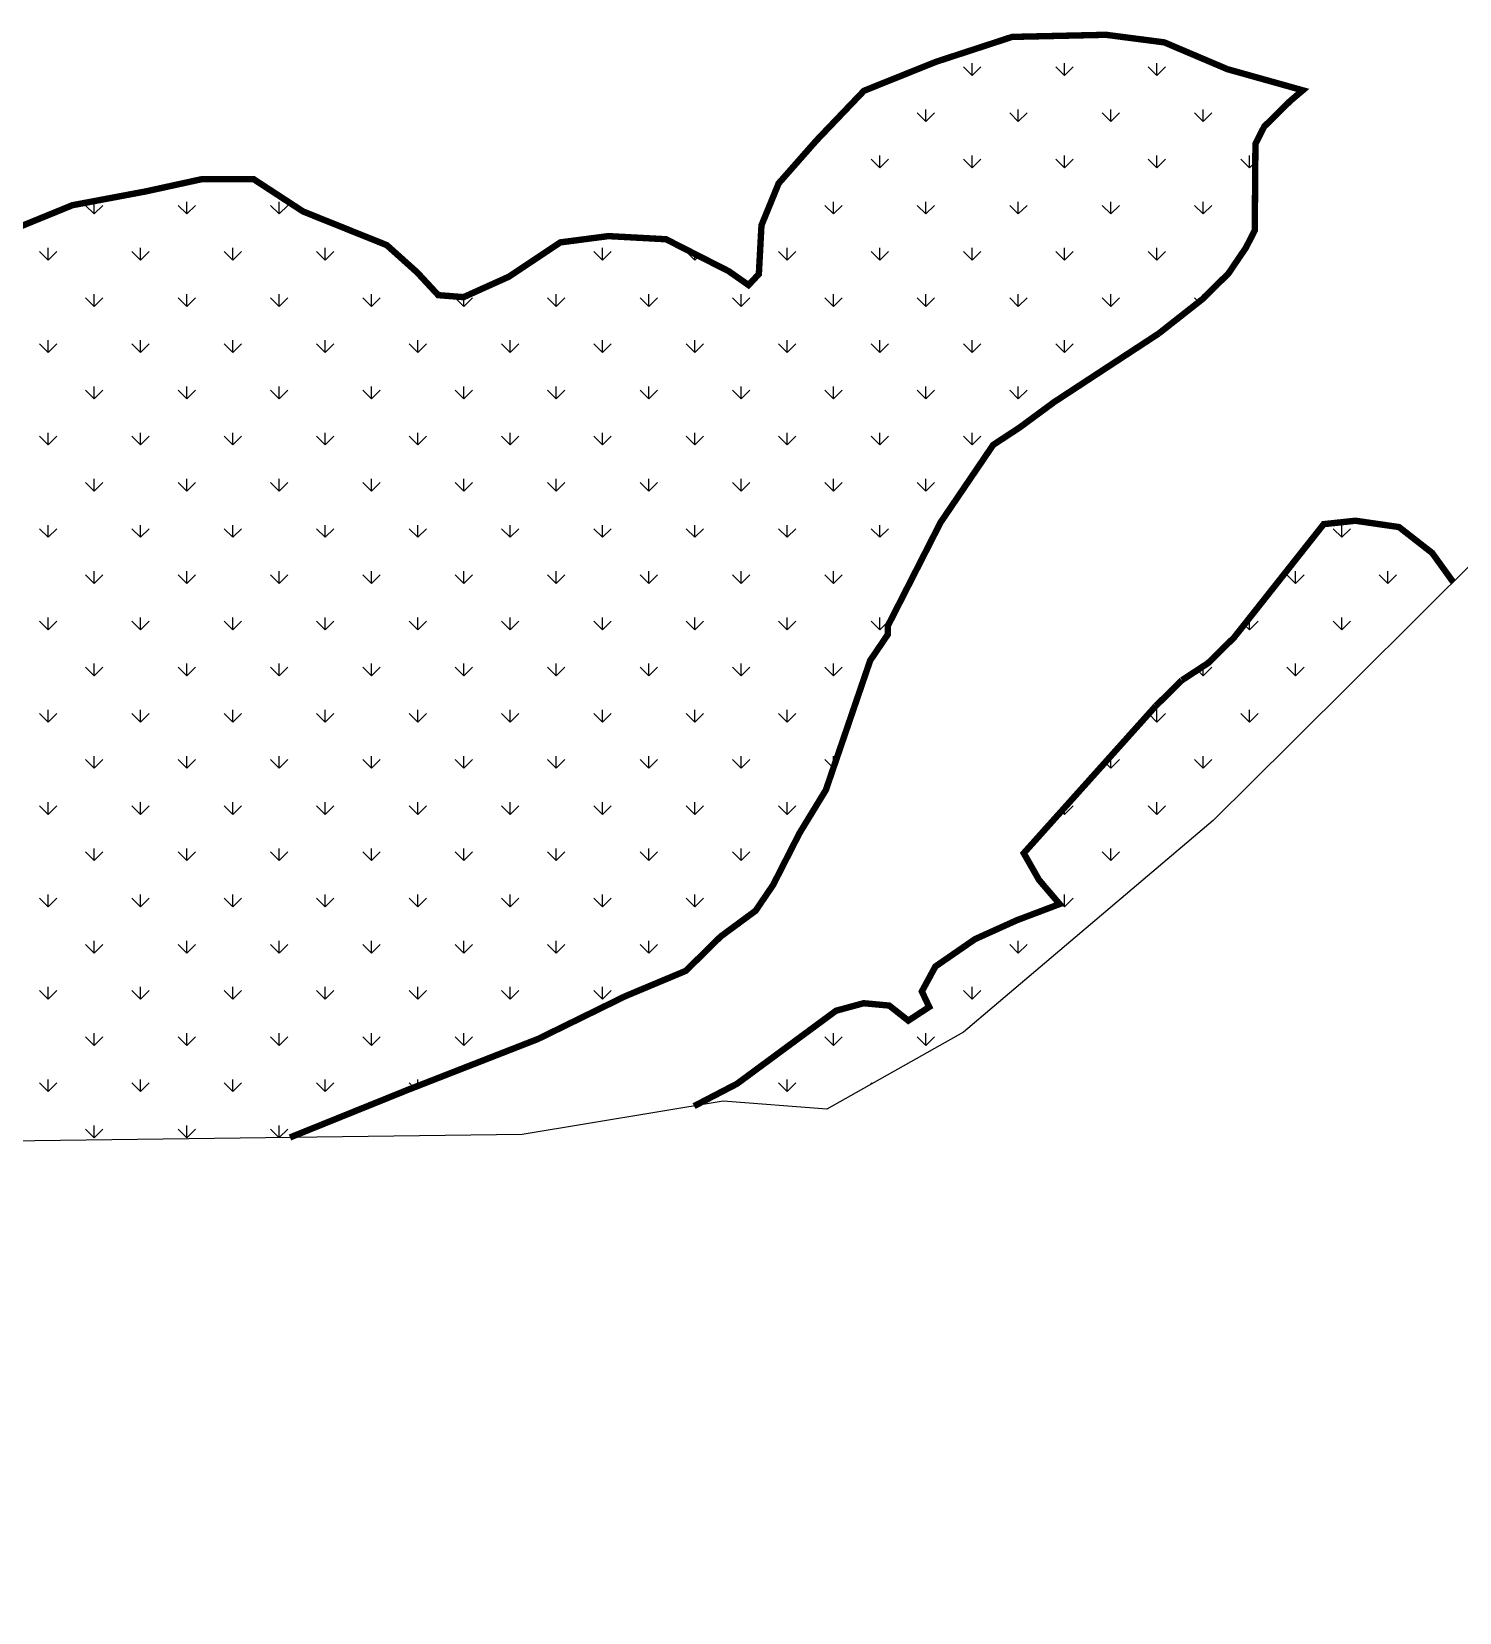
# Model space of a CAD drawing. Header units: metres. Extents: x 325786 to 333768, y 1808927 to 1815015.
# Drawn here: x 329618 to 330284, y 1808927 to 1809664 of the extents above; entities that cross this region are included whole.
import ezdxf

# ---------------------------------------------------------------- set-up
doc = ezdxf.new("R2010")
doc.units = ezdxf.units.M
doc.layers.add('MANGROOVES', color=112, linetype='Continuous')

msp = doc.modelspace()

# ---------------------------------------------------------------- linework, layer by layer
at = {"color": 3}
msp.add_lwpolyline([(330294.34, 1809420.5), (330205.8, 1809332.48), (330169.11, 1809296.01), (330052.66, 1809197.3), (329989, 1809161.42), (329940.66, 1809165.07), (329846.79, 1809149.6), (329332.14, 1809142.85), (329240.06, 1809117.34), (329152.68, 1809022.89), (328801.87, 1808926.59), (328591.05, 1809031.67)], dxfattribs=at)
at = {"layer": 'MANGROOVES', "linetype": 'Continuous'}
for p, q in [((330056.74, 1809643.74), (330052.7, 1809647.78)), ((330056.74, 1809643.74), (330056.74, 1809649.45)), ((330056.74, 1809643.74), (330060.78, 1809647.78)), ((330099.85, 1809643.74), (330095.81, 1809647.78)), ((330099.85, 1809643.74), (330099.85, 1809649.45)), ((330099.85, 1809643.74), (330103.89, 1809647.78)), ((330142.95, 1809643.74), (330138.91, 1809647.78)), ((330142.95, 1809643.74), (330142.95, 1809649.45)), ((330142.95, 1809643.74), (330146.99, 1809647.78)), ((330186.06, 1809643.74), (330186, 1809643.8)), ((330186.06, 1809643.74), (330186.06, 1809643.78)), ((330186.06, 1809643.74), (330186.09, 1809643.77)), ((330035.19, 1809622.19), (330031.15, 1809626.23)), ((330035.19, 1809622.19), (330035.19, 1809627.9)), ((330035.19, 1809622.19), (330039.23, 1809626.23)), ((330078.29, 1809622.19), (330074.25, 1809626.23)), ((330078.29, 1809622.19), (330078.29, 1809627.9)), ((330078.29, 1809622.19), (330082.34, 1809626.23)), ((330121.4, 1809622.19), (330117.36, 1809626.23)), ((330121.4, 1809622.19), (330121.4, 1809627.9)), ((330121.4, 1809622.19), (330125.44, 1809626.23)), ((330164.5, 1809622.19), (330160.46, 1809626.23)), ((330164.5, 1809622.19), (330164.5, 1809627.9)), ((330164.5, 1809622.19), (330168.55, 1809626.23)), ((330013.64, 1809600.63), (330009.6, 1809604.68)), ((330013.64, 1809600.63), (330013.64, 1809606.35)), ((330013.64, 1809600.63), (330017.68, 1809604.68)), ((330056.74, 1809600.63), (330052.7, 1809604.68)), ((330056.74, 1809600.63), (330056.74, 1809606.35)), ((330056.74, 1809600.63), (330060.78, 1809604.68)), ((330099.85, 1809600.63), (330095.81, 1809604.68)), ((330099.85, 1809600.63), (330099.85, 1809606.35)), ((330099.85, 1809600.63), (330103.89, 1809604.68)), ((330142.95, 1809600.63), (330138.91, 1809604.68)), ((330142.95, 1809600.63), (330142.95, 1809606.35)), ((330142.95, 1809600.63), (330146.99, 1809604.68)), ((330186.06, 1809600.63), (330182.02, 1809604.68)), ((330186.06, 1809600.63), (330186.06, 1809606.35)), ((330186.06, 1809600.63), (330188.83, 1809603.4)), ((329647.24, 1809579.08), (329643.2, 1809583.12)), ((329647.24, 1809579.08), (329647.24, 1809584.8)), ((329647.24, 1809579.08), (329651.28, 1809583.12)), ((329690.35, 1809579.08), (329686.31, 1809583.12)), ((329690.35, 1809579.08), (329690.35, 1809584.8)), ((329690.35, 1809579.08), (329694.39, 1809583.12)), ((329733.45, 1809579.08), (329729.41, 1809583.12)), ((329733.45, 1809579.08), (329733.45, 1809584.8)), ((329733.45, 1809579.08), (329737.49, 1809583.12)), ((329992.08, 1809579.08), (329988.04, 1809583.12)), ((329992.08, 1809579.08), (329992.08, 1809584.8)), ((329992.08, 1809579.08), (329996.12, 1809583.12)), ((330035.19, 1809579.08), (330031.15, 1809583.12)), ((330035.19, 1809579.08), (330035.19, 1809584.8)), ((330035.19, 1809579.08), (330039.23, 1809583.12)), ((330078.29, 1809579.08), (330074.25, 1809583.12)), ((330078.29, 1809579.08), (330078.29, 1809584.8)), ((330078.29, 1809579.08), (330082.34, 1809583.12)), ((330121.4, 1809579.08), (330117.36, 1809583.12)), ((330121.4, 1809579.08), (330121.4, 1809584.8)), ((330121.4, 1809579.08), (330125.44, 1809583.12)), ((330164.5, 1809579.08), (330160.46, 1809583.12)), ((330164.5, 1809579.08), (330164.5, 1809584.8)), ((330164.5, 1809579.08), (330168.55, 1809583.12)), ((329625.69, 1809557.53), (329621.65, 1809561.57)), ((329625.69, 1809557.53), (329625.69, 1809563.24)), ((329625.69, 1809557.53), (329629.73, 1809561.57)), ((329668.79, 1809557.53), (329664.75, 1809561.57)), ((329668.79, 1809557.53), (329668.79, 1809563.24)), ((329668.79, 1809557.53), (329672.84, 1809561.57)), ((329711.9, 1809557.53), (329707.86, 1809561.57)), ((329711.9, 1809557.53), (329711.9, 1809563.24)), ((329711.9, 1809557.53), (329715.94, 1809561.57)), ((329755, 1809557.53), (329750.96, 1809561.57)), ((329755, 1809557.53), (329755, 1809563.24)), ((329755, 1809557.53), (329759.05, 1809561.57)), ((329884.32, 1809557.53), (329880.28, 1809561.57)), ((329884.32, 1809557.53), (329884.32, 1809563.24)), ((329884.32, 1809557.53), (329888.36, 1809561.57)), ((329927.43, 1809557.53), (329923.38, 1809561.57)), ((329927.43, 1809557.53), (329927.43, 1809560.42)), ((329927.43, 1809557.53), (329929.34, 1809559.45)), ((329970.53, 1809557.53), (329966.49, 1809561.57)), ((329970.53, 1809557.53), (329970.53, 1809563.24)), ((329970.53, 1809557.53), (329974.57, 1809561.57)), ((330013.64, 1809557.53), (330009.6, 1809561.57)), ((330013.64, 1809557.53), (330013.64, 1809563.24)), ((330013.64, 1809557.53), (330017.68, 1809561.57)), ((330056.74, 1809557.53), (330052.7, 1809561.57)), ((330056.74, 1809557.53), (330056.74, 1809563.24)), ((330056.74, 1809557.53), (330060.78, 1809561.57)), ((330099.85, 1809557.53), (330095.81, 1809561.57)), ((330099.85, 1809557.53), (330099.85, 1809563.24)), ((330099.85, 1809557.53), (330103.89, 1809561.57)), ((330142.95, 1809557.53), (330138.91, 1809561.57)), ((330142.95, 1809557.53), (330142.95, 1809563.24)), ((330142.95, 1809557.53), (330146.99, 1809561.57)), ((330182.75, 1809560.84), (330182.02, 1809561.57)), ((329647.24, 1809535.98), (329647.24, 1809541.69)), ((329690.35, 1809535.98), (329690.35, 1809541.69)), ((329733.45, 1809535.98), (329733.45, 1809541.69)), ((329776.56, 1809535.98), (329776.56, 1809541.69)), ((329862.77, 1809535.98), (329862.77, 1809541.69)), ((329905.87, 1809535.98), (329905.87, 1809541.69)), ((329948.98, 1809535.98), (329948.98, 1809541.69)), ((329992.08, 1809535.98), (329992.08, 1809541.69)), ((330035.19, 1809535.98), (330035.19, 1809541.69)), ((330078.29, 1809535.98), (330078.29, 1809541.69)), ((330121.4, 1809535.98), (330121.4, 1809541.69)), ((330164.5, 1809539.7), (330164.5, 1809541.69)), ((329647.24, 1809535.98), (329643.2, 1809540.02)), ((329647.24, 1809535.98), (329651.28, 1809540.02)), ((329690.35, 1809535.98), (329686.31, 1809540.02)), ((329690.35, 1809535.98), (329694.39, 1809540.02)), ((329733.45, 1809535.98), (329729.41, 1809540.02)), ((329733.45, 1809535.98), (329737.49, 1809540.02)), ((329776.56, 1809535.98), (329772.52, 1809540.02)), ((329776.56, 1809535.98), (329780.6, 1809540.02)), ((329819.66, 1809535.98), (329815.62, 1809540.02)), ((329819.66, 1809535.98), (329819.66, 1809540.36)), ((329819.66, 1809535.98), (329823.7, 1809540.02)), ((329862.77, 1809535.98), (329858.73, 1809540.02)), ((329862.77, 1809535.98), (329866.81, 1809540.02)), ((329905.87, 1809535.98), (329901.83, 1809540.02)), ((329905.87, 1809535.98), (329909.91, 1809540.02)), ((329948.98, 1809535.98), (329944.94, 1809540.02)), ((329948.98, 1809535.98), (329953.02, 1809540.02)), ((329992.08, 1809535.98), (329988.04, 1809540.02)), ((329992.08, 1809535.98), (329996.12, 1809540.02)), ((330035.19, 1809535.98), (330031.15, 1809540.02)), ((330035.19, 1809535.98), (330039.23, 1809540.02)), ((330078.29, 1809535.98), (330074.25, 1809540.02)), ((330078.29, 1809535.98), (330082.34, 1809540.02)), ((330121.4, 1809535.98), (330117.36, 1809540.02)), ((330121.4, 1809535.98), (330125.44, 1809540.02)), ((330162.47, 1809538.01), (330160.46, 1809540.02)), ((329625.69, 1809514.42), (329625.69, 1809520.14)), ((329668.79, 1809514.42), (329668.79, 1809520.14)), ((329711.9, 1809514.42), (329711.9, 1809520.14)), ((329755, 1809514.42), (329755, 1809520.14)), ((329798.11, 1809514.42), (329798.11, 1809520.14)), ((329841.22, 1809514.42), (329841.22, 1809520.14)), ((329884.32, 1809514.42), (329884.32, 1809520.14)), ((329927.43, 1809514.42), (329927.43, 1809520.14)), ((329970.53, 1809514.42), (329970.53, 1809520.14)), ((330013.64, 1809514.42), (330013.64, 1809520.14)), ((330056.74, 1809514.42), (330056.74, 1809520.14)), ((330099.85, 1809514.42), (330099.85, 1809520.14)), ((329625.69, 1809514.42), (329621.65, 1809518.47)), ((329625.69, 1809514.42), (329629.73, 1809518.47)), ((329668.79, 1809514.42), (329664.75, 1809518.47)), ((329668.79, 1809514.42), (329672.84, 1809518.47)), ((329711.9, 1809514.42), (329707.86, 1809518.47)), ((329711.9, 1809514.42), (329715.94, 1809518.47)), ((329755, 1809514.42), (329750.96, 1809518.47)), ((329755, 1809514.42), (329759.05, 1809518.47)), ((329798.11, 1809514.42), (329794.07, 1809518.47)), ((329798.11, 1809514.42), (329802.15, 1809518.47)), ((329841.22, 1809514.42), (329837.17, 1809518.47)), ((329841.22, 1809514.42), (329845.26, 1809518.47)), ((329884.32, 1809514.42), (329880.28, 1809518.47)), ((329884.32, 1809514.42), (329888.36, 1809518.47)), ((329927.43, 1809514.42), (329923.38, 1809518.47)), ((329927.43, 1809514.42), (329931.47, 1809518.47)), ((329970.53, 1809514.42), (329966.49, 1809518.47)), ((329970.53, 1809514.42), (329974.57, 1809518.47)), ((330013.64, 1809514.42), (330009.6, 1809518.47)), ((330013.64, 1809514.42), (330017.68, 1809518.47)), ((330056.74, 1809514.42), (330052.7, 1809518.47)), ((330056.74, 1809514.42), (330060.78, 1809518.47)), ((330099.85, 1809514.42), (330095.81, 1809518.47)), ((330099.85, 1809514.42), (330103.89, 1809518.47)), ((329647.24, 1809492.87), (329643.2, 1809496.91)), ((329647.24, 1809492.87), (329647.24, 1809498.59)), ((329647.24, 1809492.87), (329651.28, 1809496.91)), ((329690.35, 1809492.87), (329686.31, 1809496.91)), ((329690.35, 1809492.87), (329690.35, 1809498.59)), ((329690.35, 1809492.87), (329694.39, 1809496.91)), ((329733.45, 1809492.87), (329729.41, 1809496.91)), ((329733.45, 1809492.87), (329733.45, 1809498.59)), ((329733.45, 1809492.87), (329737.49, 1809496.91)), ((329776.56, 1809492.87), (329772.52, 1809496.91)), ((329776.56, 1809492.87), (329776.56, 1809498.59)), ((329776.56, 1809492.87), (329780.6, 1809496.91)), ((329819.66, 1809492.87), (329815.62, 1809496.91)), ((329819.66, 1809492.87), (329819.66, 1809498.59)), ((329819.66, 1809492.87), (329823.7, 1809496.91)), ((329862.77, 1809492.87), (329858.73, 1809496.91)), ((329862.77, 1809492.87), (329862.77, 1809498.59)), ((329862.77, 1809492.87), (329866.81, 1809496.91)), ((329905.87, 1809492.87), (329901.83, 1809496.91)), ((329905.87, 1809492.87), (329905.87, 1809498.59)), ((329905.87, 1809492.87), (329909.91, 1809496.91)), ((329948.98, 1809492.87), (329944.94, 1809496.91)), ((329948.98, 1809492.87), (329948.98, 1809498.59)), ((329948.98, 1809492.87), (329953.02, 1809496.91)), ((329992.08, 1809492.87), (329988.04, 1809496.91)), ((329992.08, 1809492.87), (329992.08, 1809498.59)), ((329992.08, 1809492.87), (329996.12, 1809496.91)), ((330035.19, 1809492.87), (330031.15, 1809496.91)), ((330035.19, 1809492.87), (330035.19, 1809498.59)), ((330035.19, 1809492.87), (330039.23, 1809496.91)), ((330078.29, 1809492.87), (330074.25, 1809496.91)), ((330078.29, 1809492.87), (330078.29, 1809498.59)), ((330078.29, 1809492.87), (330082.34, 1809496.91)), ((329625.69, 1809471.32), (329621.65, 1809475.36)), ((329625.69, 1809471.32), (329625.69, 1809477.03)), ((329625.69, 1809471.32), (329629.73, 1809475.36)), ((329668.79, 1809471.32), (329664.75, 1809475.36)), ((329668.79, 1809471.32), (329668.79, 1809477.03)), ((329668.79, 1809471.32), (329672.84, 1809475.36)), ((329711.9, 1809471.32), (329707.86, 1809475.36)), ((329711.9, 1809471.32), (329711.9, 1809477.03)), ((329711.9, 1809471.32), (329715.94, 1809475.36)), ((329755, 1809471.32), (329750.96, 1809475.36)), ((329755, 1809471.32), (329755, 1809477.03)), ((329755, 1809471.32), (329759.05, 1809475.36)), ((329798.11, 1809471.32), (329794.07, 1809475.36)), ((329798.11, 1809471.32), (329798.11, 1809477.03)), ((329798.11, 1809471.32), (329802.15, 1809475.36)), ((329841.22, 1809471.32), (329837.17, 1809475.36)), ((329841.22, 1809471.32), (329841.22, 1809477.03)), ((329841.22, 1809471.32), (329845.26, 1809475.36)), ((329884.32, 1809471.32), (329880.28, 1809475.36)), ((329884.32, 1809471.32), (329884.32, 1809477.03)), ((329884.32, 1809471.32), (329888.36, 1809475.36)), ((329927.43, 1809471.32), (329923.38, 1809475.36)), ((329927.43, 1809471.32), (329927.43, 1809477.03)), ((329927.43, 1809471.32), (329931.47, 1809475.36)), ((329970.53, 1809471.32), (329966.49, 1809475.36)), ((329970.53, 1809471.32), (329970.53, 1809477.03)), ((329970.53, 1809471.32), (329974.57, 1809475.36)), ((330013.64, 1809471.32), (330009.6, 1809475.36)), ((330013.64, 1809471.32), (330013.64, 1809477.03)), ((330013.64, 1809471.32), (330017.68, 1809475.36)), ((330056.74, 1809471.32), (330052.7, 1809475.36)), ((330056.74, 1809471.32), (330056.74, 1809477.03)), ((330056.74, 1809471.32), (330060.78, 1809475.36)), ((329647.24, 1809449.77), (329643.2, 1809453.81)), ((329647.24, 1809449.77), (329647.24, 1809455.48)), ((329647.24, 1809449.77), (329651.28, 1809453.81)), ((329690.35, 1809449.77), (329686.31, 1809453.81)), ((329690.35, 1809449.77), (329690.35, 1809455.48)), ((329690.35, 1809449.77), (329694.39, 1809453.81)), ((329733.45, 1809449.77), (329729.41, 1809453.81)), ((329733.45, 1809449.77), (329733.45, 1809455.48)), ((329733.45, 1809449.77), (329737.49, 1809453.81)), ((329776.56, 1809449.77), (329772.52, 1809453.81)), ((329776.56, 1809449.77), (329776.56, 1809455.48)), ((329776.56, 1809449.77), (329780.6, 1809453.81)), ((329819.66, 1809449.77), (329815.62, 1809453.81)), ((329819.66, 1809449.77), (329819.66, 1809455.48)), ((329819.66, 1809449.77), (329823.7, 1809453.81)), ((329862.77, 1809449.77), (329858.73, 1809453.81)), ((329862.77, 1809449.77), (329862.77, 1809455.48)), ((329862.77, 1809449.77), (329866.81, 1809453.81)), ((329905.87, 1809449.77), (329901.83, 1809453.81)), ((329905.87, 1809449.77), (329905.87, 1809455.48)), ((329905.87, 1809449.77), (329909.91, 1809453.81)), ((329948.98, 1809449.77), (329944.94, 1809453.81)), ((329948.98, 1809449.77), (329948.98, 1809455.48)), ((329948.98, 1809449.77), (329953.02, 1809453.81)), ((329992.08, 1809449.77), (329988.04, 1809453.81)), ((329992.08, 1809449.77), (329992.08, 1809455.48)), ((329992.08, 1809449.77), (329996.12, 1809453.81)), ((330035.19, 1809449.77), (330031.15, 1809453.81)), ((330035.19, 1809449.77), (330035.19, 1809455.48)), ((330035.19, 1809449.77), (330039.23, 1809453.81)), ((329625.69, 1809428.21), (329621.65, 1809432.25)), ((329625.69, 1809428.21), (329625.69, 1809433.93)), ((329625.69, 1809428.21), (329629.73, 1809432.25)), ((329668.79, 1809428.21), (329664.75, 1809432.25)), ((329668.79, 1809428.21), (329668.79, 1809433.93)), ((329668.79, 1809428.21), (329672.84, 1809432.25)), ((329711.9, 1809428.21), (329707.86, 1809432.25)), ((329711.9, 1809428.21), (329711.9, 1809433.93)), ((329711.9, 1809428.21), (329715.94, 1809432.25)), ((329755, 1809428.21), (329750.96, 1809432.25)), ((329755, 1809428.21), (329755, 1809433.93)), ((329755, 1809428.21), (329759.05, 1809432.25)), ((329798.11, 1809428.21), (329794.07, 1809432.25)), ((329798.11, 1809428.21), (329798.11, 1809433.93)), ((329798.11, 1809428.21), (329802.15, 1809432.25)), ((329841.22, 1809428.21), (329837.17, 1809432.25)), ((329841.22, 1809428.21), (329841.22, 1809433.93)), ((329841.22, 1809428.21), (329845.26, 1809432.25)), ((329884.32, 1809428.21), (329880.28, 1809432.25)), ((329884.32, 1809428.21), (329884.32, 1809433.93)), ((329884.32, 1809428.21), (329888.36, 1809432.25)), ((329927.43, 1809428.21), (329923.38, 1809432.25)), ((329927.43, 1809428.21), (329927.43, 1809433.93)), ((329927.43, 1809428.21), (329931.47, 1809432.25)), ((329970.53, 1809428.21), (329966.49, 1809432.25)), ((329970.53, 1809428.21), (329970.53, 1809433.93)), ((329970.53, 1809428.21), (329974.57, 1809432.25)), ((330013.64, 1809428.21), (330009.6, 1809432.25)), ((330013.64, 1809428.21), (330013.64, 1809433.93)), ((330013.64, 1809428.21), (330017.68, 1809432.25)), ((330229.16, 1809428.21), (330225.12, 1809432.25)), ((330229.16, 1809428.21), (330229.16, 1809433.93)), ((330229.16, 1809428.21), (330233.2, 1809432.25)), ((329647.24, 1809406.66), (329643.2, 1809410.7)), ((329647.24, 1809406.66), (329647.24, 1809412.38)), ((329647.24, 1809406.66), (329651.28, 1809410.7)), ((329690.35, 1809406.66), (329686.31, 1809410.7)), ((329690.35, 1809406.66), (329690.35, 1809412.38)), ((329690.35, 1809406.66), (329694.39, 1809410.7)), ((329733.45, 1809406.66), (329729.41, 1809410.7)), ((329733.45, 1809406.66), (329733.45, 1809412.38)), ((329733.45, 1809406.66), (329737.49, 1809410.7)), ((329776.56, 1809406.66), (329772.52, 1809410.7)), ((329776.56, 1809406.66), (329776.56, 1809412.38)), ((329776.56, 1809406.66), (329780.6, 1809410.7)), ((329819.66, 1809406.66), (329815.62, 1809410.7)), ((329819.66, 1809406.66), (329819.66, 1809412.38)), ((329819.66, 1809406.66), (329823.7, 1809410.7)), ((329862.77, 1809406.66), (329858.73, 1809410.7)), ((329862.77, 1809406.66), (329862.77, 1809412.38)), ((329862.77, 1809406.66), (329866.81, 1809410.7)), ((329905.87, 1809406.66), (329901.83, 1809410.7)), ((329905.87, 1809406.66), (329905.87, 1809412.38)), ((329905.87, 1809406.66), (329909.91, 1809410.7)), ((329948.98, 1809406.66), (329944.94, 1809410.7)), ((329948.98, 1809406.66), (329948.98, 1809412.38)), ((329948.98, 1809406.66), (329953.02, 1809410.7)), ((329992.08, 1809406.66), (329988.04, 1809410.7)), ((329992.08, 1809406.66), (329992.08, 1809412.38)), ((329992.08, 1809406.66), (329996.12, 1809410.7)), ((330207.61, 1809406.66), (330203.57, 1809410.7)), ((330207.61, 1809406.66), (330207.61, 1809412.38)), ((330207.61, 1809406.66), (330211.65, 1809410.7)), ((330250.71, 1809406.66), (330246.67, 1809410.7)), ((330250.71, 1809406.66), (330250.71, 1809412.38)), ((330250.71, 1809406.66), (330254.76, 1809410.7)), ((329625.69, 1809385.11), (329621.65, 1809389.15)), ((329625.69, 1809385.11), (329625.69, 1809390.82)), ((329625.69, 1809385.11), (329629.73, 1809389.15)), ((329668.79, 1809385.11), (329664.75, 1809389.15)), ((329668.79, 1809385.11), (329668.79, 1809390.82)), ((329668.79, 1809385.11), (329672.84, 1809389.15)), ((329711.9, 1809385.11), (329707.86, 1809389.15)), ((329711.9, 1809385.11), (329711.9, 1809390.82)), ((329711.9, 1809385.11), (329715.94, 1809389.15)), ((329755, 1809385.11), (329750.96, 1809389.15)), ((329755, 1809385.11), (329755, 1809390.82)), ((329755, 1809385.11), (329759.05, 1809389.15)), ((329798.11, 1809385.11), (329794.07, 1809389.15)), ((329798.11, 1809385.11), (329798.11, 1809390.82)), ((329798.11, 1809385.11), (329802.15, 1809389.15)), ((329841.22, 1809385.11), (329837.17, 1809389.15)), ((329841.22, 1809385.11), (329841.22, 1809390.82)), ((329841.22, 1809385.11), (329845.26, 1809389.15)), ((329884.32, 1809385.11), (329880.28, 1809389.15)), ((329884.32, 1809385.11), (329884.32, 1809390.82)), ((329884.32, 1809385.11), (329888.36, 1809389.15)), ((329927.43, 1809385.11), (329923.38, 1809389.15)), ((329927.43, 1809385.11), (329927.43, 1809390.82)), ((329927.43, 1809385.11), (329931.47, 1809389.15)), ((329970.53, 1809385.11), (329966.49, 1809389.15)), ((329970.53, 1809385.11), (329970.53, 1809390.82)), ((329970.53, 1809385.11), (329974.57, 1809389.15)), ((330013.64, 1809385.11), (330009.6, 1809389.15)), ((330013.64, 1809385.11), (330013.64, 1809390.82)), ((330013.64, 1809385.11), (330017.68, 1809389.15)), ((330186.06, 1809385.11), (330183.69, 1809387.48)), ((330186.06, 1809385.11), (330186.06, 1809390.47)), ((330186.06, 1809385.11), (330190.1, 1809389.15)), ((330229.16, 1809385.11), (330225.12, 1809389.15)), ((330229.16, 1809385.11), (330229.16, 1809390.82)), ((330229.16, 1809385.11), (330233.2, 1809389.15)), ((329647.24, 1809363.56), (329643.2, 1809367.6)), ((329647.24, 1809363.56), (329647.24, 1809369.27)), ((329647.24, 1809363.56), (329651.28, 1809367.6)), ((329690.35, 1809363.56), (329686.31, 1809367.6)), ((329690.35, 1809363.56), (329690.35, 1809369.27)), ((329690.35, 1809363.56), (329694.39, 1809367.6)), ((329733.45, 1809363.56), (329729.41, 1809367.6)), ((329733.45, 1809363.56), (329733.45, 1809369.27)), ((329733.45, 1809363.56), (329737.49, 1809367.6)), ((329776.56, 1809363.56), (329772.52, 1809367.6)), ((329776.56, 1809363.56), (329776.56, 1809369.27)), ((329776.56, 1809363.56), (329780.6, 1809367.6)), ((329819.66, 1809363.56), (329815.62, 1809367.6)), ((329819.66, 1809363.56), (329819.66, 1809369.27)), ((329819.66, 1809363.56), (329823.7, 1809367.6)), ((329862.77, 1809363.56), (329858.73, 1809367.6)), ((329862.77, 1809363.56), (329862.77, 1809369.27)), ((329862.77, 1809363.56), (329866.81, 1809367.6)), ((329905.87, 1809363.56), (329901.83, 1809367.6)), ((329905.87, 1809363.56), (329905.87, 1809369.27)), ((329905.87, 1809363.56), (329909.91, 1809367.6)), ((329948.98, 1809363.56), (329944.94, 1809367.6)), ((329948.98, 1809363.56), (329948.98, 1809369.27)), ((329948.98, 1809363.56), (329953.02, 1809367.6)), ((329992.08, 1809363.56), (329988.04, 1809367.6)), ((329992.08, 1809363.56), (329992.08, 1809369.27)), ((329992.08, 1809363.56), (329996.12, 1809367.6)), ((330164.5, 1809363.56), (330161.81, 1809366.25)), ((330164.5, 1809363.56), (330164.5, 1809368.02)), ((330164.5, 1809363.56), (330168.55, 1809367.6)), ((330207.61, 1809363.56), (330203.57, 1809367.6)), ((330207.61, 1809363.56), (330207.61, 1809369.27)), ((330207.61, 1809363.56), (330211.65, 1809367.6)), ((329625.69, 1809342), (329621.65, 1809346.04)), ((329625.69, 1809342), (329625.69, 1809347.72)), ((329625.69, 1809342), (329629.73, 1809346.04)), ((329668.79, 1809342), (329664.75, 1809346.04)), ((329668.79, 1809342), (329668.79, 1809347.72)), ((329668.79, 1809342), (329672.84, 1809346.04)), ((329711.9, 1809342), (329707.86, 1809346.04)), ((329711.9, 1809342), (329711.9, 1809347.72)), ((329711.9, 1809342), (329715.94, 1809346.04)), ((329755, 1809342), (329750.96, 1809346.04)), ((329755, 1809342), (329755, 1809347.72)), ((329755, 1809342), (329759.05, 1809346.04)), ((329798.11, 1809342), (329794.07, 1809346.04)), ((329798.11, 1809342), (329798.11, 1809347.72)), ((329798.11, 1809342), (329802.15, 1809346.04)), ((329841.22, 1809342), (329837.17, 1809346.04)), ((329841.22, 1809342), (329841.22, 1809347.72)), ((329841.22, 1809342), (329845.26, 1809346.04)), ((329884.32, 1809342), (329880.28, 1809346.04)), ((329884.32, 1809342), (329884.32, 1809347.72)), ((329884.32, 1809342), (329888.36, 1809346.04)), ((329927.43, 1809342), (329923.38, 1809346.04)), ((329927.43, 1809342), (329927.43, 1809347.72)), ((329927.43, 1809342), (329931.47, 1809346.04)), ((329970.53, 1809342), (329966.49, 1809346.04)), ((329970.53, 1809342), (329970.53, 1809347.72)), ((329970.53, 1809342), (329974.57, 1809346.04)), ((330142.95, 1809342), (330139.11, 1809345.85)), ((330142.95, 1809342), (330142.95, 1809347.72)), ((330142.95, 1809342), (330146.99, 1809346.04)), ((330186.06, 1809342), (330182.02, 1809346.04)), ((330186.06, 1809342), (330186.06, 1809347.72)), ((330186.06, 1809342), (330190.1, 1809346.04)), ((329647.24, 1809320.45), (329643.2, 1809324.49)), ((329647.24, 1809320.45), (329647.24, 1809326.17)), ((329647.24, 1809320.45), (329651.28, 1809324.49)), ((329690.35, 1809320.45), (329686.31, 1809324.49)), ((329690.35, 1809320.45), (329690.35, 1809326.17)), ((329690.35, 1809320.45), (329694.39, 1809324.49)), ((329733.45, 1809320.45), (329729.41, 1809324.49)), ((329733.45, 1809320.45), (329733.45, 1809326.17)), ((329733.45, 1809320.45), (329737.49, 1809324.49)), ((329776.56, 1809320.45), (329772.52, 1809324.49)), ((329776.56, 1809320.45), (329776.56, 1809326.17)), ((329776.56, 1809320.45), (329780.6, 1809324.49)), ((329819.66, 1809320.45), (329815.62, 1809324.49)), ((329819.66, 1809320.45), (329819.66, 1809326.17)), ((329819.66, 1809320.45), (329823.7, 1809324.49)), ((329862.77, 1809320.45), (329858.73, 1809324.49)), ((329862.77, 1809320.45), (329862.77, 1809326.17)), ((329862.77, 1809320.45), (329866.81, 1809324.49)), ((329905.87, 1809320.45), (329901.83, 1809324.49)), ((329905.87, 1809320.45), (329905.87, 1809326.17)), ((329905.87, 1809320.45), (329909.91, 1809324.49)), ((329948.98, 1809320.45), (329944.94, 1809324.49)), ((329948.98, 1809320.45), (329948.98, 1809326.17)), ((329948.98, 1809320.45), (329953.02, 1809324.49)), ((329992.01, 1809320.53), (329988.04, 1809324.49)), ((329992.08, 1809320.75), (329992.08, 1809326.17)), ((330121.4, 1809320.45), (330118.73, 1809323.12)), ((330121.4, 1809320.45), (330121.4, 1809326.09)), ((330121.4, 1809320.45), (330125.44, 1809324.49)), ((330164.5, 1809320.45), (330160.46, 1809324.49)), ((330164.5, 1809320.45), (330164.5, 1809326.17)), ((330164.5, 1809320.45), (330168.55, 1809324.49)), ((329625.69, 1809298.9), (329621.65, 1809302.94)), ((329625.69, 1809298.9), (329625.69, 1809304.61)), ((329625.69, 1809298.9), (329629.73, 1809302.94)), ((329668.79, 1809298.9), (329664.75, 1809302.94)), ((329668.79, 1809298.9), (329668.79, 1809304.61)), ((329668.79, 1809298.9), (329672.84, 1809302.94)), ((329711.9, 1809298.9), (329707.86, 1809302.94)), ((329711.9, 1809298.9), (329711.9, 1809304.61)), ((329711.9, 1809298.9), (329715.94, 1809302.94)), ((329755, 1809298.9), (329750.96, 1809302.94)), ((329755, 1809298.9), (329755, 1809304.61)), ((329755, 1809298.9), (329759.05, 1809302.94)), ((329798.11, 1809298.9), (329794.07, 1809302.94)), ((329798.11, 1809298.9), (329798.11, 1809304.61)), ((329798.11, 1809298.9), (329802.15, 1809302.94)), ((329841.22, 1809298.9), (329837.17, 1809302.94)), ((329841.22, 1809298.9), (329841.22, 1809304.61)), ((329841.22, 1809298.9), (329845.26, 1809302.94)), ((329884.32, 1809298.9), (329880.28, 1809302.94)), ((329884.32, 1809298.9), (329884.32, 1809304.61)), ((329884.32, 1809298.9), (329888.36, 1809302.94)), ((329927.43, 1809298.9), (329923.38, 1809302.94)), ((329927.43, 1809298.9), (329927.43, 1809304.61)), ((329927.43, 1809298.9), (329931.47, 1809302.94)), ((329970.53, 1809298.9), (329966.49, 1809302.94)), ((329970.53, 1809298.9), (329970.53, 1809304.61)), ((329970.53, 1809298.9), (329974.57, 1809302.94)), ((330099.85, 1809298.9), (330098.36, 1809300.39)), ((330099.85, 1809298.9), (330103.89, 1809302.94)), ((330099.85, 1809298.9), (330099.85, 1809302.05)), ((330142.95, 1809298.9), (330138.91, 1809302.94)), ((330142.95, 1809298.9), (330142.95, 1809304.61)), ((330142.95, 1809298.9), (330146.99, 1809302.94)), ((329647.24, 1809277.35), (329647.24, 1809283.06)), ((329690.35, 1809277.35), (329690.35, 1809283.06)), ((329733.45, 1809277.35), (329733.45, 1809283.06)), ((329776.56, 1809277.35), (329776.56, 1809283.06)), ((329819.66, 1809277.35), (329819.66, 1809283.06)), ((329862.77, 1809277.35), (329862.77, 1809283.06)), ((329905.87, 1809277.35), (329905.87, 1809283.06)), ((329948.98, 1809277.35), (329948.98, 1809283.06)), ((330121.4, 1809277.35), (330121.4, 1809283.06)), ((329647.24, 1809277.35), (329643.2, 1809281.39)), ((329647.24, 1809277.35), (329651.28, 1809281.39)), ((329690.35, 1809277.35), (329686.31, 1809281.39)), ((329690.35, 1809277.35), (329694.39, 1809281.39)), ((329733.45, 1809277.35), (329729.41, 1809281.39)), ((329733.45, 1809277.35), (329737.49, 1809281.39)), ((329776.56, 1809277.35), (329772.52, 1809281.39)), ((329776.56, 1809277.35), (329780.6, 1809281.39)), ((329819.66, 1809277.35), (329815.62, 1809281.39)), ((329819.66, 1809277.35), (329823.7, 1809281.39)), ((329862.77, 1809277.35), (329858.73, 1809281.39)), ((329862.77, 1809277.35), (329866.81, 1809281.39)), ((329905.87, 1809277.35), (329901.83, 1809281.39)), ((329905.87, 1809277.35), (329909.91, 1809281.39)), ((329948.98, 1809277.35), (329944.94, 1809281.39)), ((329948.98, 1809277.35), (329953.02, 1809281.39)), ((330081.17, 1809280.22), (330082.34, 1809281.39)), ((330121.4, 1809277.35), (330117.36, 1809281.39)), ((330121.4, 1809277.35), (330125.44, 1809281.39)), ((329625.69, 1809255.79), (329625.69, 1809261.51)), ((329668.79, 1809255.79), (329668.79, 1809261.51)), ((329711.9, 1809255.79), (329711.9, 1809261.51)), ((329755, 1809255.79), (329755, 1809261.51)), ((329798.11, 1809255.79), (329798.11, 1809261.51)), ((329841.22, 1809255.79), (329841.22, 1809261.51)), ((329884.32, 1809255.79), (329884.32, 1809261.51)), ((329927.43, 1809255.79), (329927.43, 1809261.51)), ((330099.85, 1809255.79), (330099.85, 1809261.51)), ((329625.69, 1809255.79), (329621.65, 1809259.83)), ((329625.69, 1809255.79), (329629.73, 1809259.83)), ((329668.79, 1809255.79), (329664.75, 1809259.83)), ((329668.79, 1809255.79), (329672.84, 1809259.83)), ((329711.9, 1809255.79), (329707.86, 1809259.83)), ((329711.9, 1809255.79), (329715.94, 1809259.83)), ((329755, 1809255.79), (329750.96, 1809259.83)), ((329755, 1809255.79), (329759.05, 1809259.83)), ((329798.11, 1809255.79), (329794.07, 1809259.83)), ((329798.11, 1809255.79), (329802.15, 1809259.83)), ((329841.22, 1809255.79), (329837.17, 1809259.83)), ((329841.22, 1809255.79), (329845.26, 1809259.83)), ((329884.32, 1809255.79), (329880.28, 1809259.83)), ((329884.32, 1809255.79), (329888.36, 1809259.83)), ((329927.43, 1809255.79), (329923.38, 1809259.83)), ((329927.43, 1809255.79), (329931.47, 1809259.83)), ((330099.85, 1809255.79), (330095.81, 1809259.83)), ((330099.85, 1809255.79), (330103.89, 1809259.83)), ((329647.24, 1809234.24), (329647.24, 1809239.95)), ((329690.35, 1809234.24), (329690.35, 1809239.95)), ((329733.45, 1809234.24), (329733.45, 1809239.95)), ((329776.56, 1809234.24), (329776.56, 1809239.95)), ((329819.66, 1809234.24), (329819.66, 1809239.95)), ((329862.77, 1809234.24), (329862.77, 1809239.95)), ((329905.87, 1809234.24), (329905.87, 1809239.95)), ((330078.29, 1809234.24), (330078.29, 1809239.95)), ((329647.24, 1809234.24), (329643.2, 1809238.28)), ((329647.24, 1809234.24), (329651.28, 1809238.28)), ((329690.35, 1809234.24), (329686.31, 1809238.28)), ((329690.35, 1809234.24), (329694.39, 1809238.28)), ((329733.45, 1809234.24), (329729.41, 1809238.28)), ((329733.45, 1809234.24), (329737.49, 1809238.28)), ((329776.56, 1809234.24), (329772.52, 1809238.28)), ((329776.56, 1809234.24), (329780.6, 1809238.28)), ((329819.66, 1809234.24), (329815.62, 1809238.28)), ((329819.66, 1809234.24), (329823.7, 1809238.28)), ((329862.77, 1809234.24), (329858.73, 1809238.28)), ((329862.77, 1809234.24), (329866.81, 1809238.28)), ((329905.87, 1809234.24), (329901.83, 1809238.28)), ((329905.87, 1809234.24), (329909.91, 1809238.28)), ((330078.29, 1809234.24), (330074.25, 1809238.28)), ((330078.29, 1809234.24), (330082.34, 1809238.28)), ((329625.69, 1809212.69), (329621.65, 1809216.73)), ((329625.69, 1809212.69), (329625.69, 1809218.4)), ((329625.69, 1809212.69), (329629.73, 1809216.73)), ((329668.79, 1809212.69), (329664.75, 1809216.73)), ((329668.79, 1809212.69), (329668.79, 1809218.4)), ((329668.79, 1809212.69), (329672.84, 1809216.73)), ((329711.9, 1809212.69), (329707.86, 1809216.73)), ((329711.9, 1809212.69), (329711.9, 1809218.4)), ((329711.9, 1809212.69), (329715.94, 1809216.73)), ((329755, 1809212.69), (329750.96, 1809216.73)), ((329755, 1809212.69), (329755, 1809218.4)), ((329755, 1809212.69), (329759.05, 1809216.73)), ((329798.11, 1809212.69), (329794.07, 1809216.73)), ((329798.11, 1809212.69), (329798.11, 1809218.4)), ((329798.11, 1809212.69), (329802.15, 1809216.73)), ((329841.22, 1809212.69), (329837.17, 1809216.73)), ((329841.22, 1809212.69), (329841.22, 1809218.4)), ((329841.22, 1809212.69), (329845.26, 1809216.73)), ((329884.32, 1809212.69), (329880.28, 1809216.73)), ((329884.32, 1809212.69), (329884.32, 1809218.4)), ((329884.32, 1809212.69), (329888.36, 1809216.73)), ((330056.74, 1809212.69), (330052.7, 1809216.73)), ((330056.74, 1809212.69), (330056.74, 1809218.4)), ((330056.74, 1809212.69), (330060.78, 1809216.73)), ((329647.24, 1809191.13), (329643.2, 1809195.18)), ((329647.24, 1809191.13), (329647.24, 1809196.85)), ((329647.24, 1809191.13), (329651.28, 1809195.18)), ((329690.35, 1809191.13), (329686.31, 1809195.18)), ((329690.35, 1809191.13), (329690.35, 1809196.85)), ((329690.35, 1809191.13), (329694.39, 1809195.18)), ((329733.45, 1809191.13), (329729.41, 1809195.18)), ((329733.45, 1809191.13), (329733.45, 1809196.85)), ((329733.45, 1809191.13), (329737.49, 1809195.18)), ((329776.56, 1809191.13), (329772.52, 1809195.18)), ((329776.56, 1809191.13), (329776.56, 1809196.85)), ((329776.56, 1809191.13), (329780.6, 1809195.18)), ((329819.66, 1809191.13), (329815.62, 1809195.18)), ((329819.66, 1809191.13), (329819.66, 1809196.85)), ((329819.66, 1809191.13), (329823.7, 1809195.18)), ((329992.08, 1809191.13), (329988.04, 1809195.18)), ((329992.08, 1809191.13), (329992.08, 1809196.85)), ((329992.08, 1809191.13), (329996.12, 1809195.18)), ((330035.19, 1809191.13), (330031.15, 1809195.18)), ((330035.19, 1809191.13), (330035.19, 1809196.85)), ((330035.19, 1809191.13), (330039.23, 1809195.18)), ((329625.69, 1809169.58), (329621.65, 1809173.62)), ((329625.69, 1809169.58), (329625.69, 1809175.3)), ((329625.69, 1809169.58), (329629.73, 1809173.62)), ((329668.79, 1809169.58), (329664.75, 1809173.62)), ((329668.79, 1809169.58), (329668.79, 1809175.3)), ((329668.79, 1809169.58), (329672.84, 1809173.62)), ((329711.9, 1809169.58), (329707.86, 1809173.62)), ((329711.9, 1809169.58), (329711.9, 1809175.3)), ((329711.9, 1809169.58), (329715.94, 1809173.62)), ((329755, 1809169.58), (329750.96, 1809173.62)), ((329755, 1809169.58), (329755, 1809175.3)), ((329755, 1809169.58), (329759.05, 1809173.62)), ((329796.23, 1809171.46), (329794.07, 1809173.62)), ((329798.11, 1809172.2), (329798.11, 1809175.3)), ((329970.53, 1809169.58), (329966.49, 1809173.62)), ((329970.53, 1809169.58), (329970.53, 1809175.3)), ((329970.53, 1809169.58), (329974.57, 1809173.62)), ((330009.98, 1809173.24), (330009.6, 1809173.62)), ((329647.24, 1809148.03), (329643.2, 1809152.07)), ((329647.24, 1809148.03), (329647.24, 1809153.74)), ((329647.24, 1809148.03), (329651.28, 1809152.07)), ((329690.35, 1809148.03), (329686.31, 1809152.07)), ((329690.35, 1809148.03), (329690.35, 1809153.74)), ((329690.35, 1809148.03), (329694.39, 1809152.07)), ((329733.37, 1809148.11), (329729.41, 1809152.07)), ((329733.45, 1809148.11), (329733.45, 1809153.74)), ((329733.54, 1809148.11), (329737.49, 1809152.07))]:
    msp.add_line(p, q, dxfattribs=at)
at = {"layer": 'MANGROOVES', "const_width": 2.98, "flags": 128}
for points in [[(330143.74, 1809523.27), (330164.07, 1809539.28), (330176.29, 1809551.31), (330184.47, 1809563.37), (330188.57, 1809571.42), (330188.67, 1809583.54), (330188.73, 1809591.63), (330188.83, 1809603.75), (330188.89, 1809611.83), (330193, 1809619.88), (330197.07, 1809623.89), (330201.14, 1809627.9), (330205.21, 1809631.91), (330210.99, 1809636.79), (330175.82, 1809646.65), (330146.38, 1809659.16), (330119.2, 1809662.69), (330075.38, 1809661.71), (330039.78, 1809650.05), (330006.29, 1809636.58), (329984.07, 1809613.34), (329966.49, 1809593.38), (329958.47, 1809573.78), (329957.25, 1809551.04), (329952.45, 1809545.91), (329943.19, 1809552.39), (329913.93, 1809567.3), (329887.04, 1809568.76), (329864.66, 1809565.83), (329840.68, 1809549.84), (329819.5, 1809540.29), (329807.71, 1809541.21), (329797.86, 1809551.83), (329783.68, 1809564.56), (329744.62, 1809580.27), (329721.56, 1809595.34), (329697.35, 1809595.32), (329671.18, 1809589.6), (329637.03, 1809583.17), (329604.55, 1809569.89)], [(329738.54, 1809148.18), (329793.43, 1809170.37), (329854.24, 1809194.14), (329878.58, 1809206.07), (329894.8, 1809214.03), (329923.18, 1809225.93), (329939.47, 1809241.97), (329955.73, 1809253.97), (329963.91, 1809266.03), (329976.22, 1809290.18), (329988.5, 1809310.29), (330009.19, 1809370.75), (330017.36, 1809382.81), (330017.4, 1809386.85), (330042.02, 1809435.16), (330058.38, 1809459.28), (330066.55, 1809471.34), (330078.74, 1809479.33), (330095, 1809491.32), (330107.18, 1809499.31)], [(330281.12, 1809407.35), (330271.33, 1809420.92), (330255.87, 1809433), (330235.54, 1809435.95), (330220.74, 1809434.36), (330178.99, 1809381.54), (330166.78, 1809369.51), (330154.59, 1809361.52)], [(330142.37, 1809349.49), (330080.82, 1809280.83), (330087.94, 1809268.35), (330097.55, 1809257.09), (330077.59, 1809249.54), (330058.11, 1809240.74), (330039.6, 1809227.96), (330033.29, 1809216.32), (330036.72, 1809209.08), (330026.96, 1809202.7), (330018.06, 1809209.73), (330006.13, 1809210.82), (329993.25, 1809207.32), (329947.01, 1809173.2), (329927.04, 1809162.82)]]:
    msp.add_lwpolyline(points, dxfattribs=at)
at = {"layer": 'MANGROOVES', "const_width": 2.98}
for points in [[(330143.74, 1809523.27), (330107.18, 1809499.31)], [(330154.59, 1809361.52), (330142.37, 1809349.49)]]:
    msp.add_lwpolyline(points, dxfattribs=at)

doc.saveas('drawing.dxf')
